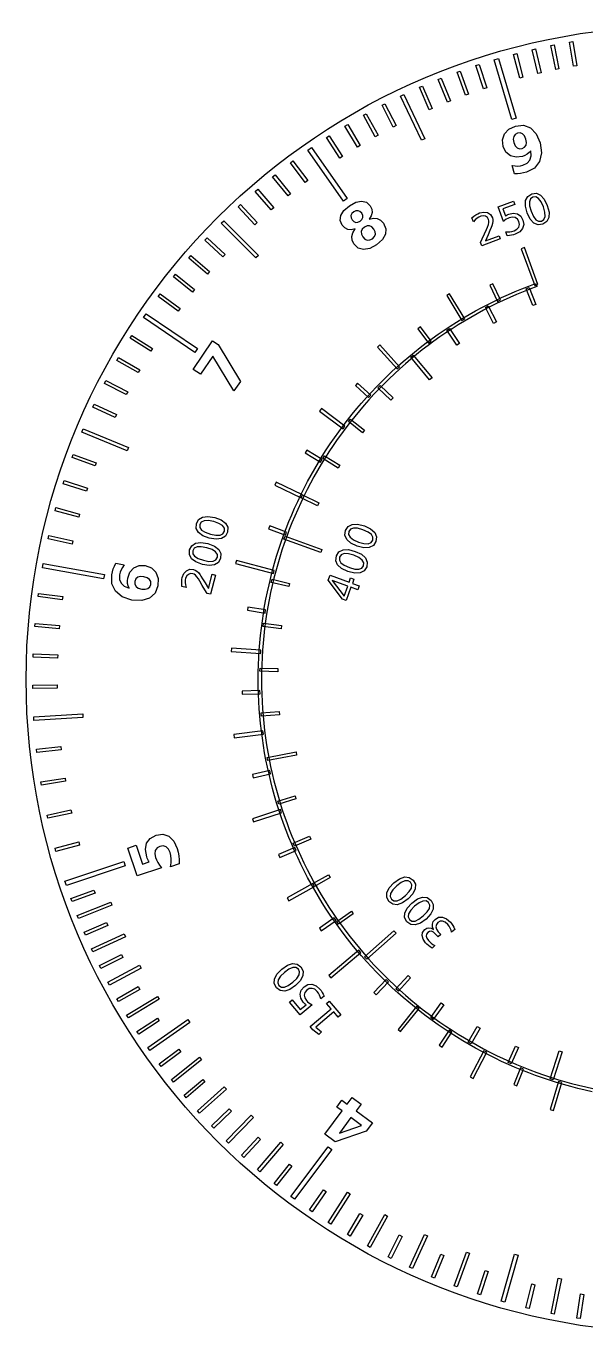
# Model space of a CAD drawing. Header units: millimetres. Extents: x -20 to 20, y -20 to 20.
# Drawn here: x -20 to -2.88, y -20 to 20 of the extents above; entities that cross this region are included whole.
import ezdxf

# ---------------------------------------------------------------- set-up
doc = ezdxf.new("R2010")
doc.units = ezdxf.units.MM
doc.layers.add('CUT', color=1, linetype='Continuous')
doc.layers.add('MARK', color=7, linetype='Continuous')

msp = doc.modelspace()

# ---------------------------------------------------------------- linework, layer by layer
at = {"layer": 'CUT'}
msp.add_circle((0, 0), 20, dxfattribs=at)
at = {"layer": 'MARK'}
for points in [[(-4.515, 19.278), (-4.418, 19.301), (-4.248, 18.57), (-4.346, 18.548)], [(-3.944, 19.403), (-3.846, 19.423), (-3.699, 18.688), (-3.797, 18.668)], [(-3.377, 19.51), (-3.278, 19.527), (-3.152, 18.788), (-3.25, 18.771)], [(-6.238, 18.792), (-6.143, 18.823), (-5.909, 18.111), (-6.004, 18.079)], [(-5.682, 18.967), (-5.547, 19.007), (-5.009, 17.185), (-5.143, 17.145)], [(-5.088, 19.135), (-4.991, 19.161), (-4.8, 18.435), (-4.897, 18.41)], [(-7.391, 18.369), (-7.298, 18.406), (-7.02, 17.71), (-7.113, 17.672)], [(-6.815, 18.59), (-6.721, 18.625), (-6.464, 17.92), (-6.558, 17.886)], [(-7.967, 18.127), (-7.875, 18.167), (-7.575, 17.479), (-7.667, 17.439)], [(-9.113, 17.578), (-9.024, 17.624), (-8.681, 16.957), (-8.77, 16.911)], [(-8.545, 17.861), (-8.446, 17.908), (-7.802, 16.553), (-7.902, 16.506)], [(-9.683, 17.271), (-9.595, 17.32), (-9.23, 16.665), (-9.318, 16.616)], [(-10.249, 16.941), (-10.163, 16.993), (-9.776, 16.35), (-9.862, 16.299)], [(-5.062, 15.481), (-5.135, 15.729), (-5.044, 15.719), (-4.96, 15.718), (-4.88, 15.726), (-4.805, 15.743), (-4.673, 15.805), (-4.589, 15.9), (-4.552, 16.027), (-4.563, 16.185), (-4.614, 16.127), (-4.673, 16.079), (-4.741, 16.041), (-4.817, 16.012), (-5.012, 15.987), (-5.185, 16.034), (-5.32, 16.145), (-5.404, 16.312), (-5.427, 16.518), (-5.366, 16.701), (-5.231, 16.848), (-5.028, 16.943), (-4.782, 16.968), (-4.569, 16.886), (-4.398, 16.704), (-4.277, 16.428), (-4.231, 16.118), (-4.29, 15.855), (-4.448, 15.654), (-4.695, 15.529), (-4.789, 15.505), (-4.88, 15.489), (-4.971, 15.481), (-5.062, 15.481)], [(-10.81, 16.589), (-10.726, 16.643), (-10.318, 16.014), (-10.402, 15.959)], [(-4.826, 16.254), (-4.75, 16.292), (-4.706, 16.353), (-4.694, 16.437), (-4.713, 16.543), (-4.755, 16.642), (-4.811, 16.706), (-4.881, 16.734), (-4.965, 16.725), (-5.04, 16.687), (-5.084, 16.625), (-5.097, 16.541), (-5.078, 16.436), (-5.036, 16.336), (-4.98, 16.272), (-4.91, 16.245), (-4.826, 16.254)], [(-11.382, 16.201), (-11.268, 16.281), (-10.181, 14.723), (-10.296, 14.643)], [(-11.916, 15.813), (-11.836, 15.873), (-11.386, 15.273), (-11.466, 15.213)], [(-12.458, 15.39), (-12.38, 15.452), (-11.91, 14.868), (-11.988, 14.805)], [(-12.992, 14.941), (-12.916, 15.007), (-12.426, 14.44), (-12.501, 14.374)], [(-4.533, 14.863), (-4.389, 14.882), (-4.26, 14.828), (-4.148, 14.704), (-4.055, 14.512), (-4.003, 14.306), (-4.009, 14.139), (-4.074, 14.015), (-4.196, 13.937), (-4.339, 13.919), (-4.468, 13.972), (-4.58, 14.096), (-4.672, 14.288), (-4.725, 14.494), (-4.719, 14.661), (-4.654, 14.785), (-4.533, 14.863)], [(-13.517, 14.469), (-13.443, 14.537), (-12.933, 13.987), (-13.006, 13.919)], [(-9.936, 13.791), (-10.055, 13.767), (-10.161, 13.778), (-10.252, 13.824), (-10.328, 13.904), (-10.39, 14.051), (-10.374, 14.201), (-10.28, 14.352), (-10.109, 14.499), (-9.912, 14.608), (-9.739, 14.644), (-9.592, 14.608), (-9.476, 14.498), (-9.427, 14.399), (-9.415, 14.298), (-9.442, 14.195), (-9.506, 14.091), (-9.374, 14.12), (-9.256, 14.109), (-9.154, 14.058), (-9.069, 13.967), (-8.993, 13.797), (-9.002, 13.63), (-9.097, 13.466), (-9.278, 13.308), (-9.489, 13.193), (-9.677, 13.16), (-9.838, 13.208), (-9.971, 13.338), (-10.027, 13.45), (-10.039, 13.563), (-10.009, 13.677), (-9.936, 13.791)], [(-5.563, 14.47), (-5.089, 14.643), (-5.052, 14.541), (-5.415, 14.409), (-5.336, 14.19), (-5.312, 14.207), (-5.288, 14.222), (-5.263, 14.235), (-5.237, 14.246), (-5.096, 14.274), (-4.97, 14.25), (-4.87, 14.178), (-4.802, 14.06), (-4.778, 13.924), (-4.81, 13.804), (-4.897, 13.704), (-5.034, 13.632), (-5.092, 13.613), (-5.152, 13.6), (-5.216, 13.59), (-5.283, 13.584), (-5.327, 13.706), (-5.263, 13.7), (-5.2, 13.703), (-5.137, 13.714), (-5.074, 13.733), (-4.986, 13.78), (-4.93, 13.847), (-4.908, 13.927), (-4.923, 14.016), (-4.969, 14.094), (-5.037, 14.142), (-5.123, 14.157), (-5.221, 14.137), (-5.268, 14.116), (-5.314, 14.091), (-5.357, 14.059), (-5.4, 14.022), (-5.563, 14.47)], [(-4.498, 14.768), (-4.571, 14.715), (-4.605, 14.625), (-4.598, 14.497), (-4.551, 14.332), (-4.481, 14.175), (-4.404, 14.073), (-4.32, 14.026), (-4.23, 14.033), (-4.157, 14.086), (-4.123, 14.176), (-4.129, 14.303), (-4.176, 14.468), (-4.247, 14.625), (-4.324, 14.727), (-4.407, 14.774), (-4.498, 14.768)], [(-14.034, 13.967), (-13.956, 14.045), (-12.896, 12.984), (-12.974, 12.906)], [(-10.027, 14.069), (-9.975, 14.015), (-9.915, 13.991), (-9.85, 13.995), (-9.781, 14.029), (-9.726, 14.081), (-9.7, 14.141), (-9.703, 14.205), (-9.735, 14.273), (-9.787, 14.326), (-9.846, 14.351), (-9.911, 14.347), (-9.979, 14.313), (-10.035, 14.26), (-10.062, 14.2), (-10.059, 14.136), (-10.027, 14.069)], [(-5.951, 13.433), (-5.53, 13.586), (-5.493, 13.485), (-6.059, 13.278), (-6.096, 13.38), (-6.046, 13.493), (-5.979, 13.639), (-5.918, 13.773), (-5.886, 13.848), (-5.858, 13.926), (-5.845, 13.988), (-5.844, 14.039), (-5.854, 14.085), (-5.89, 14.145), (-5.946, 14.183), (-6.016, 14.196), (-6.093, 14.18), (-6.149, 14.154), (-6.205, 14.117), (-6.262, 14.068), (-6.318, 14.008), (-6.363, 14.13), (-6.302, 14.181), (-6.243, 14.224), (-6.186, 14.257), (-6.132, 14.281), (-6.001, 14.309), (-5.886, 14.292), (-5.794, 14.234), (-5.736, 14.137), (-5.721, 14.081), (-5.718, 14.025), (-5.728, 13.961), (-5.751, 13.882), (-5.77, 13.836), (-5.81, 13.747), (-5.87, 13.612), (-5.951, 13.433)], [(-9.652, 13.844), (-9.717, 13.782), (-9.748, 13.71), (-9.743, 13.631), (-9.702, 13.549), (-9.638, 13.482), (-9.567, 13.45), (-9.489, 13.454), (-9.408, 13.494), (-9.343, 13.556), (-9.313, 13.627), (-9.318, 13.705), (-9.359, 13.787), (-9.423, 13.855), (-9.494, 13.887), (-9.571, 13.884), (-9.652, 13.844)], [(-14.533, 13.448), (-14.465, 13.521), (-13.916, 13.01), (-13.984, 12.937)], [(-4.442, 12.058), (-4.348, 12.092), (-4.758, 13.22), (-4.852, 13.186)], [(-15.022, 12.899), (-14.957, 12.975), (-14.389, 12.485), (-14.454, 12.409)], [(-15.497, 12.324), (-15.434, 12.403), (-14.849, 11.934), (-14.911, 11.856)], [(-5.581, 11.575), (-5.49, 11.618), (-5.727, 12.114), (-5.818, 12.071)], [(-15.956, 11.724), (-15.896, 11.805), (-15.293, 11.359), (-15.352, 11.279)], [(-6.668, 10.985), (-6.582, 11.036), (-7.046, 11.808), (-7.132, 11.756)], [(-4.699, 11.96), (-4.606, 11.996), (-4.407, 11.484), (-4.5, 11.447)], [(-5.949, 11.39), (-5.86, 11.436), (-5.608, 10.947), (-5.697, 10.901)], [(-16.409, 11.081), (-16.33, 11.197), (-14.759, 10.128), (-14.838, 10.013)], [(-16.82, 10.446), (-16.767, 10.531), (-16.131, 10.133), (-16.184, 10.049)], [(-7.693, 10.293), (-7.613, 10.352), (-7.94, 10.794), (-8.021, 10.735)], [(-7.132, 10.69), (-7.048, 10.745), (-6.745, 10.286), (-6.828, 10.231)], [(-14.889, 9.494), (-14.295, 10.366), (-14.127, 10.251), (-13.445, 9.127), (-13.643, 8.836), (-14.29, 9.902), (-14.669, 9.344), (-14.889, 9.494)], [(-8.647, 9.506), (-8.573, 9.573), (-9.176, 10.241), (-9.25, 10.174)], [(-17.223, 9.768), (-17.174, 9.854), (-16.522, 9.483), (-16.572, 9.396)], [(-8.232, 9.867), (-8.155, 9.931), (-7.581, 9.237), (-7.658, 9.174)], [(-17.604, 9.064), (-17.558, 9.152), (-16.892, 8.807), (-16.938, 8.719)], [(-9.521, 8.63), (-9.453, 8.704), (-9.859, 9.075), (-9.927, 9.001)], [(-9.239, 8.931), (-9.169, 9.003), (-8.775, 8.619), (-8.845, 8.547)], [(-17.961, 8.334), (-17.919, 8.424), (-17.239, 8.107), (-17.281, 8.016)], [(-10.306, 7.675), (-10.246, 7.755), (-10.966, 8.295), (-11.026, 8.215)], [(-18.294, 7.574), (-18.252, 7.675), (-16.868, 7.098), (-16.91, 6.996)], [(-10.14, 7.894), (-10.078, 7.972), (-9.645, 7.633), (-9.707, 7.554)], [(-18.596, 6.798), (-18.562, 6.892), (-17.858, 6.633), (-17.893, 6.539)], [(-10.997, 6.648), (-10.945, 6.734), (-11.414, 7.02), (-11.466, 6.935)], [(-10.925, 6.766), (-10.872, 6.85), (-10.405, 6.559), (-10.458, 6.474)], [(-18.871, 5.993), (-18.841, 6.088), (-18.127, 5.859), (-18.157, 5.764)], [(-11.585, 5.56), (-11.541, 5.65), (-12.351, 6.043), (-12.395, 5.953)], [(-11.585, 5.56), (-11.541, 5.65), (-11.046, 5.41), (-11.09, 5.32)], [(-19.115, 5.163), (-19.089, 5.26), (-18.365, 5.063), (-18.391, 4.966)], [(-14.789, 4.768), (-14.723, 4.896), (-14.605, 4.971), (-14.439, 4.993), (-14.229, 4.959), (-14.03, 4.885), (-13.896, 4.784), (-13.831, 4.66), (-13.837, 4.515), (-13.903, 4.387), (-14.021, 4.312), (-14.187, 4.291), (-14.397, 4.324), (-14.596, 4.399), (-14.73, 4.5), (-14.795, 4.624), (-14.789, 4.768)], [(-14.691, 4.742), (-14.69, 4.651), (-14.635, 4.572), (-14.526, 4.505), (-14.364, 4.449), (-14.195, 4.417), (-14.068, 4.422), (-13.981, 4.464), (-13.935, 4.542), (-13.936, 4.632), (-13.991, 4.711), (-14.1, 4.779), (-14.262, 4.835), (-14.431, 4.867), (-14.558, 4.862), (-14.645, 4.82), (-14.691, 4.742)], [(-19.325, 4.31), (-19.303, 4.408), (-18.572, 4.243), (-18.594, 4.145)], [(-12.066, 4.421), (-12.031, 4.514), (-12.547, 4.706), (-12.581, 4.612)], [(-10.228, 4.561), (-10.15, 4.683), (-10.026, 4.748), (-9.859, 4.755), (-9.653, 4.704), (-9.461, 4.612), (-9.336, 4.501), (-9.282, 4.371), (-9.3, 4.228), (-9.377, 4.106), (-9.501, 4.041), (-9.668, 4.034), (-9.874, 4.086), (-10.067, 4.177), (-10.191, 4.289), (-10.246, 4.418), (-10.228, 4.561)], [(-10.132, 4.527), (-10.138, 4.437), (-10.09, 4.353), (-9.988, 4.277), (-9.831, 4.207), (-9.666, 4.161), (-9.538, 4.155), (-9.448, 4.189), (-9.396, 4.263), (-9.389, 4.353), (-9.437, 4.437), (-9.54, 4.513), (-9.696, 4.583), (-9.862, 4.629), (-9.989, 4.635), (-10.079, 4.601), (-10.132, 4.527)], [(-15.002, 3.966), (-14.935, 4.094), (-14.817, 4.17), (-14.651, 4.191), (-14.441, 4.158), (-14.242, 4.083), (-14.108, 3.982), (-14.043, 3.858), (-14.049, 3.714), (-14.115, 3.586), (-14.233, 3.511), (-14.399, 3.489), (-14.609, 3.523), (-14.808, 3.597), (-14.942, 3.698), (-15.007, 3.822), (-15.002, 3.966)], [(-14.903, 3.94), (-14.902, 3.85), (-14.847, 3.771), (-14.738, 3.704), (-14.576, 3.648), (-14.408, 3.616), (-14.28, 3.621), (-14.193, 3.662), (-14.147, 3.74), (-14.148, 3.831), (-14.203, 3.91), (-14.312, 3.978), (-14.474, 4.033), (-14.643, 4.065), (-14.77, 4.06), (-14.857, 4.019), (-14.903, 3.94)], [(-12.112, 4.291), (-12.079, 4.385), (-10.949, 3.98), (-10.983, 3.886)], [(-12.435, 3.24), (-12.409, 3.337), (-13.569, 3.644), (-13.595, 3.547)], [(-10.508, 3.781), (-10.43, 3.903), (-10.306, 3.968), (-10.139, 3.975), (-9.933, 3.923), (-9.741, 3.832), (-9.616, 3.72), (-9.562, 3.591), (-9.58, 3.448), (-9.657, 3.326), (-9.781, 3.261), (-9.948, 3.254), (-10.154, 3.305), (-10.347, 3.397), (-10.471, 3.508), (-10.525, 3.637), (-10.508, 3.781)], [(-10.412, 3.746), (-10.418, 3.656), (-10.37, 3.573), (-10.268, 3.496), (-10.111, 3.427), (-9.946, 3.381), (-9.818, 3.375), (-9.728, 3.409), (-9.676, 3.482), (-9.669, 3.573), (-9.717, 3.656), (-9.819, 3.733), (-9.976, 3.802), (-10.142, 3.848), (-10.269, 3.854), (-10.359, 3.82), (-10.412, 3.746)], [(-19.503, 3.415), (-19.479, 3.553), (-17.608, 3.219), (-17.633, 3.081)], [(-17.257, 3.557), (-17.002, 3.511), (-17.053, 3.433), (-17.093, 3.357), (-17.121, 3.283), (-17.14, 3.209), (-17.143, 3.064), (-17.096, 2.946), (-16.999, 2.857), (-16.853, 2.796), (-16.881, 2.867), (-16.897, 2.94), (-16.9, 3.018), (-16.892, 3.1), (-16.827, 3.285), (-16.707, 3.418), (-16.547, 3.49), (-16.36, 3.49), (-16.167, 3.418), (-16.031, 3.282), (-15.961, 3.094), (-15.967, 2.869), (-16.055, 2.639), (-16.223, 2.486), (-16.462, 2.415), (-16.764, 2.431), (-17.061, 2.528), (-17.27, 2.699), (-17.38, 2.929), (-17.38, 3.206), (-17.36, 3.299), (-17.333, 3.388), (-17.298, 3.473), (-17.257, 3.557)], [(-14.425, 2.786), (-14.311, 3.22), (-14.206, 3.192), (-14.36, 2.609), (-14.465, 2.637), (-14.529, 2.743), (-14.61, 2.882), (-14.686, 3.008), (-14.729, 3.077), (-14.777, 3.144), (-14.82, 3.191), (-14.862, 3.221), (-14.905, 3.239), (-14.975, 3.243), (-15.038, 3.219), (-15.089, 3.169), (-15.12, 3.097), (-15.131, 3.036), (-15.132, 2.968), (-15.124, 2.895), (-15.107, 2.814), (-15.233, 2.847), (-15.24, 2.926), (-15.241, 2.999), (-15.236, 3.065), (-15.225, 3.123), (-15.173, 3.246), (-15.093, 3.331), (-14.993, 3.373), (-14.88, 3.366), (-14.827, 3.346), (-14.779, 3.316), (-14.731, 3.271), (-14.679, 3.207), (-14.653, 3.166), (-14.602, 3.082), (-14.526, 2.956), (-14.425, 2.786)], [(-16.673, 3), (-16.673, 2.915), (-16.638, 2.849), (-16.569, 2.8), (-16.465, 2.77), (-16.357, 2.762), (-16.275, 2.784), (-16.22, 2.834), (-16.19, 2.913), (-16.19, 2.998), (-16.225, 3.064), (-16.294, 3.113), (-16.398, 3.144), (-16.506, 3.151), (-16.588, 3.129), (-16.644, 3.079), (-16.673, 3)], [(-12.501, 2.973), (-12.478, 3.071), (-11.943, 2.941), (-11.967, 2.844)], [(-10.756, 3.036), (-10.702, 3.189), (-10.119, 2.98), (-10.073, 3.107), (-9.973, 3.071), (-10.018, 2.943), (-9.808, 2.868), (-9.851, 2.747), (-10.062, 2.823), (-10.206, 2.419), (-10.323, 2.461), (-10.756, 3.036)], [(-10.64, 3.03), (-10.272, 2.554), (-10.162, 2.859), (-10.64, 3.03)], [(-19.637, 2.537), (-19.624, 2.636), (-18.88, 2.538), (-18.893, 2.439)], [(-12.689, 2.03), (-12.673, 2.128), (-13.215, 2.217), (-13.232, 2.119)], [(-19.734, 1.619), (-19.725, 1.718), (-18.978, 1.655), (-18.986, 1.556)], [(-12.747, 1.621), (-12.734, 1.72), (-12.189, 1.649), (-12.202, 1.55)], [(-12.825, 0.8), (-12.819, 0.9), (-13.717, 0.96), (-13.723, 0.86)], [(-19.788, 0.681), (-19.785, 0.781), (-19.035, 0.753), (-19.039, 0.653)], [(-12.848, 0.251), (-12.845, 0.351), (-12.295, 0.338), (-12.298, 0.238)], [(-19.798, -0.275), (-19.799, -0.175), (-19.049, -0.167), (-19.048, -0.267)], [(-12.843, -0.437), (-12.846, -0.337), (-13.395, -0.353), (-13.392, -0.453)], [(-19.76, -1.253), (-19.767, -1.143), (-18.27, -1.053), (-18.263, -1.162)], [(-12.801, -1.123), (-12.809, -1.023), (-12.261, -0.977), (-12.253, -1.077)], [(-12.741, -1.669), (-12.754, -1.57), (-13.647, -1.684), (-13.634, -1.783)], [(-19.673, -2.236), (-19.684, -2.136), (-18.939, -2.053), (-18.928, -2.153)], [(-12.608, -2.483), (-12.627, -2.385), (-11.743, -2.215), (-11.724, -2.313)], [(-12.522, -2.887), (-12.544, -2.789), (-13.08, -2.911), (-13.058, -3.008)], [(-19.534, -3.236), (-19.55, -3.137), (-18.81, -3.016), (-18.794, -3.115)], [(-12.271, -3.815), (-12.3, -3.72), (-11.774, -3.559), (-11.745, -3.654)], [(-19.339, -4.246), (-19.361, -4.148), (-18.628, -3.989), (-18.606, -4.087)], [(-12.186, -4.077), (-12.217, -3.982), (-13.072, -4.264), (-13.041, -4.359)], [(-16.602, -6.01), (-16.885, -5.159), (-16.633, -5.075), (-16.441, -5.653), (-16.235, -5.585), (-16.258, -5.549), (-16.278, -5.512), (-16.296, -5.473), (-16.311, -5.432), (-16.352, -5.205), (-16.315, -5.013), (-16.203, -4.863), (-16.021, -4.765), (-15.817, -4.738), (-15.635, -4.8), (-15.485, -4.946), (-15.377, -5.169), (-15.345, -5.283), (-15.325, -5.4), (-15.316, -5.52), (-15.318, -5.642), (-15.588, -5.732), (-15.568, -5.608), (-15.563, -5.495), (-15.571, -5.392), (-15.593, -5.3), (-15.645, -5.194), (-15.719, -5.125), (-15.808, -5.095), (-15.908, -5.108), (-15.995, -5.157), (-16.049, -5.235), (-16.067, -5.334), (-16.045, -5.451), (-16.015, -5.525), (-15.973, -5.602), (-15.92, -5.681), (-15.854, -5.762), (-16.602, -6.01)], [(-11.793, -5.104), (-11.832, -5.012), (-11.327, -4.796), (-11.287, -4.888)], [(-19.087, -5.264), (-19.114, -5.168), (-18.39, -4.97), (-18.364, -5.067)], [(-11.738, -5.23), (-11.778, -5.138), (-12.281, -5.36), (-12.241, -5.452)], [(-18.769, -6.307), (-18.813, -6.174), (-17.01, -5.575), (-16.966, -5.708)], [(-11.18, -6.334), (-11.229, -6.247), (-10.75, -5.978), (-10.701, -6.065)], [(-11.18, -6.334), (-11.229, -6.247), (-12.014, -6.688), (-11.965, -6.775)], [(-8.9, -6.795), (-8.97, -6.668), (-8.967, -6.528), (-8.894, -6.378), (-8.749, -6.222), (-8.577, -6.097), (-8.419, -6.042), (-8.28, -6.056), (-8.163, -6.141), (-8.093, -6.267), (-8.095, -6.407), (-8.169, -6.557), (-8.313, -6.713), (-8.486, -6.838), (-8.644, -6.893), (-8.783, -6.879), (-8.9, -6.795)], [(-8.824, -6.727), (-8.748, -6.776), (-8.652, -6.774), (-8.536, -6.721), (-8.399, -6.617), (-8.279, -6.494), (-8.213, -6.385), (-8.2, -6.289), (-8.239, -6.208), (-8.315, -6.159), (-8.411, -6.161), (-8.528, -6.214), (-8.664, -6.318), (-8.784, -6.441), (-8.85, -6.55), (-8.864, -6.646), (-8.824, -6.727)], [(-18.596, -6.8), (-18.63, -6.706), (-17.925, -6.45), (-17.891, -6.544)], [(-8.35, -7.415), (-8.42, -7.289), (-8.417, -7.148), (-8.344, -6.998), (-8.199, -6.842), (-8.027, -6.718), (-7.869, -6.662), (-7.73, -6.676), (-7.613, -6.761), (-7.543, -6.887), (-7.545, -7.027), (-7.619, -7.177), (-7.763, -7.333), (-7.936, -7.458), (-8.094, -7.514), (-8.233, -7.499), (-8.35, -7.415)], [(-8.274, -7.347), (-8.198, -7.396), (-8.102, -7.394), (-7.985, -7.341), (-7.849, -7.237), (-7.729, -7.114), (-7.663, -7.005), (-7.649, -6.91), (-7.689, -6.829), (-7.765, -6.779), (-7.861, -6.781), (-7.978, -6.834), (-8.114, -6.938), (-8.234, -7.061), (-8.3, -7.17), (-8.314, -7.266), (-8.274, -7.347)], [(-18.4, -7.313), (-18.437, -7.22), (-17.414, -6.816), (-17.377, -6.909)], [(-10.44, -7.492), (-10.498, -7.41), (-10.05, -7.092), (-9.992, -7.173)], [(-18.188, -7.825), (-18.228, -7.733), (-17.538, -7.438), (-17.499, -7.53)], [(-10.52, -7.38), (-10.577, -7.298), (-11.028, -7.612), (-10.971, -7.694)], [(-7.536, -7.648), (-7.567, -7.566), (-7.57, -7.485), (-7.543, -7.41), (-7.489, -7.344), (-7.38, -7.28), (-7.262, -7.272), (-7.141, -7.322), (-7.022, -7.427), (-6.984, -7.474), (-6.949, -7.527), (-6.918, -7.585), (-6.889, -7.648), (-6.982, -7.73), (-6.998, -7.67), (-7.024, -7.612), (-7.058, -7.555), (-7.101, -7.502), (-7.18, -7.43), (-7.258, -7.395), (-7.334, -7.399), (-7.404, -7.44), (-7.45, -7.501), (-7.463, -7.571), (-7.443, -7.647), (-7.39, -7.725), (-7.317, -7.808), (-7.396, -7.878), (-7.473, -7.791), (-7.535, -7.735), (-7.597, -7.708), (-7.657, -7.711), (-7.712, -7.743), (-7.752, -7.796), (-7.762, -7.856), (-7.742, -7.923), (-7.692, -7.993), (-7.654, -8.032), (-7.609, -8.07), (-7.556, -8.108), (-7.494, -8.146), (-7.579, -8.222), (-7.64, -8.181), (-7.693, -8.14), (-7.74, -8.099), (-7.781, -8.057), (-7.855, -7.947), (-7.885, -7.839), (-7.869, -7.74), (-7.807, -7.656), (-7.745, -7.616), (-7.677, -7.602), (-7.607, -7.612), (-7.536, -7.648)], [(-17.96, -8.336), (-18.002, -8.245), (-17.003, -7.784), (-16.961, -7.875)], [(-9.58, -8.564), (-9.647, -8.489), (-8.749, -7.693), (-8.683, -7.768)], [(-9.761, -8.357), (-9.826, -8.281), (-10.741, -9.058), (-10.676, -9.134)], [(-17.714, -8.846), (-17.759, -8.756), (-17.087, -8.423), (-17.043, -8.512)], [(-17.452, -9.353), (-17.499, -9.265), (-16.528, -8.748), (-16.481, -8.836)], [(-12.345, -9.436), (-12.412, -9.308), (-12.406, -9.168), (-12.329, -9.019), (-12.181, -8.866), (-12.007, -8.745), (-11.848, -8.693), (-11.709, -8.71), (-11.593, -8.797), (-11.526, -8.925), (-11.532, -9.065), (-11.609, -9.213), (-11.756, -9.366), (-11.932, -9.488), (-12.09, -9.54), (-12.229, -9.522), (-12.345, -9.436)], [(-12.267, -9.37), (-12.192, -9.42), (-12.096, -9.42), (-11.979, -9.37), (-11.84, -9.268), (-11.718, -9.148), (-11.649, -9.04), (-11.633, -8.945), (-11.671, -8.863), (-11.746, -8.813), (-11.843, -8.812), (-11.96, -8.863), (-12.098, -8.964), (-12.221, -9.084), (-12.29, -9.192), (-12.305, -9.287), (-12.267, -9.37)], [(-8.913, -9.257), (-8.984, -9.187), (-9.367, -9.582), (-9.296, -9.652)], [(-8.611, -9.538), (-8.685, -9.471), (-8.315, -9.064), (-8.241, -9.131)], [(-17.171, -9.859), (-17.221, -9.772), (-16.569, -9.4), (-16.52, -9.487)], [(-11.618, -10.265), (-11.945, -9.88), (-11.862, -9.81), (-11.612, -10.105), (-11.434, -9.954), (-11.459, -9.938), (-11.481, -9.921), (-11.502, -9.902), (-11.521, -9.881), (-11.597, -9.759), (-11.618, -9.633), (-11.585, -9.513), (-11.498, -9.409), (-11.379, -9.339), (-11.255, -9.328), (-11.132, -9.374), (-11.016, -9.478), (-10.978, -9.525), (-10.944, -9.577), (-10.913, -9.634), (-10.885, -9.695), (-10.983, -9.778), (-11, -9.716), (-11.025, -9.658), (-11.056, -9.603), (-11.096, -9.55), (-11.171, -9.484), (-11.253, -9.455), (-11.337, -9.462), (-11.415, -9.507), (-11.472, -9.577), (-11.493, -9.658), (-11.477, -9.744), (-11.424, -9.828), (-11.389, -9.866), (-11.349, -9.899), (-11.304, -9.929), (-11.254, -9.956), (-11.618, -10.265)], [(-16.873, -10.361), (-16.925, -10.275), (-15.986, -9.702), (-15.934, -9.788)], [(-10.453, -10.336), (-10.589, -10.176), (-11.141, -10.645), (-10.959, -10.789), (-11.048, -10.865), (-11.23, -10.722), (-11.313, -10.624), (-10.671, -10.079), (-10.807, -9.919), (-10.725, -9.849), (-10.371, -10.266), (-10.453, -10.336)], [(-7.543, -10.403), (-7.624, -10.344), (-7.299, -9.9), (-7.219, -9.959)], [(-16.557, -10.859), (-16.611, -10.776), (-15.983, -10.366), (-15.928, -10.45)], [(-7.981, -10.071), (-8.06, -10.008), (-8.621, -10.712), (-8.543, -10.774)], [(-16.219, -11.358), (-16.282, -11.267), (-15.051, -10.41), (-14.988, -10.501)], [(-6.976, -10.792), (-7.06, -10.737), (-7.36, -11.198), (-7.277, -11.252)], [(-6.389, -11.149), (-6.476, -11.099), (-6.2, -10.623), (-6.114, -10.673)], [(-15.868, -11.843), (-15.928, -11.762), (-15.325, -11.315), (-15.266, -11.396)], [(-15.495, -12.326), (-15.557, -12.248), (-14.695, -11.565), (-14.633, -11.644)], [(-5.906, -11.412), (-5.995, -11.366), (-6.412, -12.164), (-6.323, -12.21)], [(-5.162, -11.768), (-5.253, -11.727), (-5.031, -11.224), (-4.939, -11.265)], [(-3.876, -12.252), (-3.971, -12.221), (-3.696, -11.364), (-3.601, -11.395)], [(-4.782, -11.927), (-4.874, -11.89), (-5.081, -12.399), (-4.988, -12.437)], [(-15.103, -12.803), (-15.168, -12.727), (-14.595, -12.243), (-14.53, -12.32)], [(-3.613, -12.332), (-3.709, -12.303), (-3.965, -13.166), (-3.869, -13.194)], [(-14.692, -13.273), (-14.759, -13.199), (-13.941, -12.464), (-13.874, -12.538)], [(-10.542, -14.156), (-10.864, -13.916), (-10.335, -13.208), (-10.495, -13.088), (-10.339, -12.879), (-10.179, -12.998), (-10.026, -12.794), (-9.753, -12.998), (-9.905, -13.202), (-9.408, -13.574), (-9.593, -13.821), (-10.542, -14.156)], [(-14.261, -13.736), (-14.33, -13.663), (-13.789, -13.144), (-13.72, -13.217)], [(-13.81, -14.189), (-13.882, -14.119), (-13.112, -13.333), (-13.041, -13.403)], [(-10.412, -13.882), (-9.745, -13.649), (-10.062, -13.412), (-10.412, -13.882)], [(-13.339, -14.632), (-13.413, -14.565), (-12.906, -14.012), (-12.832, -14.08)], [(-12.848, -15.066), (-12.924, -15.001), (-12.208, -14.165), (-12.132, -14.23)], [(-11.788, -15.908), (-11.901, -15.825), (-10.764, -14.302), (-10.652, -14.386)], [(-12.336, -15.487), (-12.414, -15.425), (-11.946, -14.839), (-11.868, -14.902)], [(-11.252, -16.292), (-11.334, -16.235), (-10.906, -15.619), (-10.824, -15.676)], [(-10.679, -16.673), (-10.763, -16.619), (-10.167, -15.694), (-10.083, -15.749)], [(-10.085, -17.039), (-10.171, -16.988), (-9.788, -16.343), (-9.702, -16.395)], [(-9.471, -17.388), (-9.559, -17.34), (-9.03, -16.375), (-8.943, -16.423)], [(-8.837, -17.719), (-8.926, -17.674), (-8.59, -17.004), (-8.5, -17.048)], [(-8.182, -18.03), (-8.273, -17.989), (-7.816, -16.988), (-7.725, -17.03)], [(-7.507, -18.322), (-7.6, -18.284), (-7.313, -17.59), (-7.221, -17.628)], [(-6.812, -18.591), (-6.906, -18.557), (-6.525, -17.525), (-6.431, -17.559)], [(-5.36, -19.061), (-5.465, -19.031), (-5.055, -17.588), (-4.95, -17.618)], [(-6.098, -18.838), (-6.193, -18.807), (-5.96, -18.094), (-5.865, -18.125)], [(-3.842, -19.424), (-3.94, -19.404), (-3.724, -18.326), (-3.626, -18.345)], [(-4.612, -19.255), (-4.709, -19.232), (-4.533, -18.503), (-4.436, -18.526)], [(-3.054, -19.563), (-3.152, -19.548), (-3.035, -18.807), (-2.936, -18.822)]]:
    msp.add_lwpolyline(points, close=True, dxfattribs=at)
msp.add_lwpolyline([(-2.682, -12.618), (-2.902, -12.569), (-3.121, -12.517), (-3.339, -12.46), (-3.556, -12.4), (-3.772, -12.336), (-3.986, -12.269), (-4.2, -12.197), (-4.412, -12.122), (-4.623, -12.043), (-4.832, -11.961), (-5.04, -11.875), (-5.247, -11.785), (-5.452, -11.691), (-5.655, -11.594), (-5.856, -11.494), (-6.056, -11.39), (-6.254, -11.283), (-6.45, -11.172), (-6.644, -11.057), (-6.836, -10.94), (-7.026, -10.819), (-7.214, -10.695), (-7.399, -10.567), (-7.582, -10.436), (-7.763, -10.302), (-7.942, -10.165), (-8.118, -10.025), (-8.292, -9.882), (-8.463, -9.736), (-8.632, -9.587), (-8.798, -9.434), (-8.961, -9.279), (-9.122, -9.122), (-9.279, -8.961), (-9.434, -8.798), (-9.587, -8.632), (-9.736, -8.463), (-9.882, -8.292), (-10.025, -8.118), (-10.165, -7.942), (-10.302, -7.763), (-10.436, -7.582), (-10.567, -7.399), (-10.695, -7.214), (-10.819, -7.026), (-10.94, -6.836), (-11.057, -6.644), (-11.172, -6.45), (-11.283, -6.254), (-11.39, -6.056), (-11.494, -5.856), (-11.594, -5.655), (-11.691, -5.452), (-11.785, -5.247), (-11.875, -5.04), (-11.961, -4.832), (-12.043, -4.623), (-12.122, -4.412), (-12.197, -4.2), (-12.269, -3.986), (-12.336, -3.772), (-12.4, -3.556), (-12.46, -3.339), (-12.517, -3.121), (-12.569, -2.902), (-12.618, -2.682), (-12.663, -2.461), (-12.704, -2.24), (-12.741, -2.018), (-12.774, -1.795), (-12.804, -1.572), (-12.829, -1.348), (-12.851, -1.124), (-12.869, -0.9), (-12.882, -0.675), (-12.892, -0.45), (-12.898, -0.225), (-12.9, 0), (-12.898, 0.225), (-12.892, 0.45), (-12.882, 0.675), (-12.869, 0.9), (-12.851, 1.124), (-12.829, 1.348), (-12.804, 1.572), (-12.774, 1.795), (-12.741, 2.018), (-12.704, 2.24), (-12.663, 2.461), (-12.618, 2.682), (-12.569, 2.902), (-12.517, 3.121), (-12.46, 3.339), (-12.4, 3.556), (-12.336, 3.772), (-12.269, 3.986), (-12.197, 4.2), (-12.122, 4.412), (-12.043, 4.623), (-11.961, 4.832), (-11.875, 5.04), (-11.785, 5.247), (-11.691, 5.452), (-11.594, 5.655), (-11.494, 5.856), (-11.39, 6.056), (-11.283, 6.254), (-11.172, 6.45), (-11.057, 6.644), (-10.94, 6.836), (-10.819, 7.026), (-10.695, 7.214), (-10.567, 7.399), (-10.436, 7.582), (-10.302, 7.763), (-10.165, 7.942), (-10.025, 8.118), (-9.882, 8.292), (-9.736, 8.463), (-9.587, 8.632), (-9.434, 8.798), (-9.279, 8.961), (-9.122, 9.122), (-8.961, 9.279), (-8.798, 9.434), (-8.632, 9.587), (-8.463, 9.736), (-8.292, 9.882), (-8.118, 10.025), (-7.942, 10.165), (-7.763, 10.302), (-7.582, 10.436), (-7.399, 10.567), (-7.214, 10.695), (-7.026, 10.819), (-6.836, 10.94), (-6.644, 11.057), (-6.45, 11.172), (-6.254, 11.283), (-6.056, 11.39), (-5.856, 11.494), (-5.655, 11.594), (-5.452, 11.691), (-5.247, 11.785), (-5.04, 11.875), (-4.832, 11.961), (-4.623, 12.043), (-4.412, 12.122), (-4.378, 12.028), (-4.587, 11.95), (-4.795, 11.868), (-5.001, 11.782), (-5.206, 11.693), (-5.41, 11.601), (-5.611, 11.505), (-5.811, 11.405), (-6.009, 11.302), (-6.206, 11.195), (-6.4, 11.085), (-6.592, 10.972), (-6.783, 10.855), (-6.971, 10.735), (-7.158, 10.612), (-7.342, 10.485), (-7.524, 10.355), (-7.703, 10.223), (-7.88, 10.087), (-8.055, 9.947), (-8.228, 9.805), (-8.398, 9.66), (-8.565, 9.512), (-8.73, 9.361), (-8.892, 9.208), (-9.051, 9.051), (-9.208, 8.892), (-9.361, 8.73), (-9.512, 8.565), (-9.66, 8.398), (-9.805, 8.228), (-9.947, 8.055), (-10.087, 7.88), (-10.223, 7.703), (-10.355, 7.524), (-10.485, 7.342), (-10.612, 7.158), (-10.735, 6.971), (-10.855, 6.783), (-10.972, 6.592), (-11.085, 6.4), (-11.195, 6.206), (-11.302, 6.009), (-11.405, 5.811), (-11.505, 5.611), (-11.601, 5.41), (-11.693, 5.206), (-11.782, 5.001), (-11.868, 4.795), (-11.95, 4.587), (-12.028, 4.378), (-12.103, 4.167), (-12.174, 3.955), (-12.241, 3.742), (-12.304, 3.528), (-12.364, 3.313), (-12.42, 3.097), (-12.472, 2.879), (-12.52, 2.661), (-12.565, 2.442), (-12.606, 2.223), (-12.642, 2.002), (-12.675, 1.781), (-12.705, 1.56), (-12.73, 1.338), (-12.751, 1.116), (-12.769, 0.893), (-12.782, 0.67), (-12.792, 0.447), (-12.798, 0.223), (-12.8, 0), (-12.798, -0.223), (-12.792, -0.447), (-12.782, -0.67), (-12.769, -0.893), (-12.751, -1.116), (-12.73, -1.338), (-12.705, -1.56), (-12.675, -1.781), (-12.642, -2.002), (-12.606, -2.223), (-12.565, -2.442), (-12.52, -2.661), (-12.472, -2.879), (-12.42, -3.097), (-12.364, -3.313), (-12.304, -3.528), (-12.241, -3.742), (-12.174, -3.955), (-12.103, -4.167), (-12.028, -4.378), (-11.95, -4.587), (-11.868, -4.795), (-11.782, -5.001), (-11.693, -5.206), (-11.601, -5.41), (-11.505, -5.611), (-11.405, -5.811), (-11.302, -6.009), (-11.195, -6.206), (-11.085, -6.4), (-10.972, -6.592), (-10.855, -6.783), (-10.735, -6.971), (-10.612, -7.158), (-10.485, -7.342), (-10.355, -7.524), (-10.223, -7.703), (-10.087, -7.88), (-9.947, -8.055), (-9.805, -8.228), (-9.66, -8.398), (-9.512, -8.565), (-9.361, -8.73), (-9.208, -8.892), (-9.051, -9.051), (-8.892, -9.208), (-8.73, -9.361), (-8.565, -9.512), (-8.398, -9.66), (-8.228, -9.805), (-8.055, -9.947), (-7.88, -10.087), (-7.703, -10.223), (-7.524, -10.355), (-7.342, -10.485), (-7.158, -10.612), (-6.971, -10.735), (-6.783, -10.855), (-6.592, -10.972), (-6.4, -11.085), (-6.206, -11.195), (-6.009, -11.302), (-5.811, -11.405), (-5.611, -11.505), (-5.41, -11.601), (-5.206, -11.693), (-5.001, -11.782), (-4.795, -11.868), (-4.587, -11.95), (-4.378, -12.028), (-4.167, -12.103), (-3.955, -12.174), (-3.742, -12.241), (-3.528, -12.304), (-3.313, -12.364), (-3.097, -12.42), (-2.879, -12.472), (-2.661, -12.52)], dxfattribs=at)

doc.saveas('drawing.dxf')
